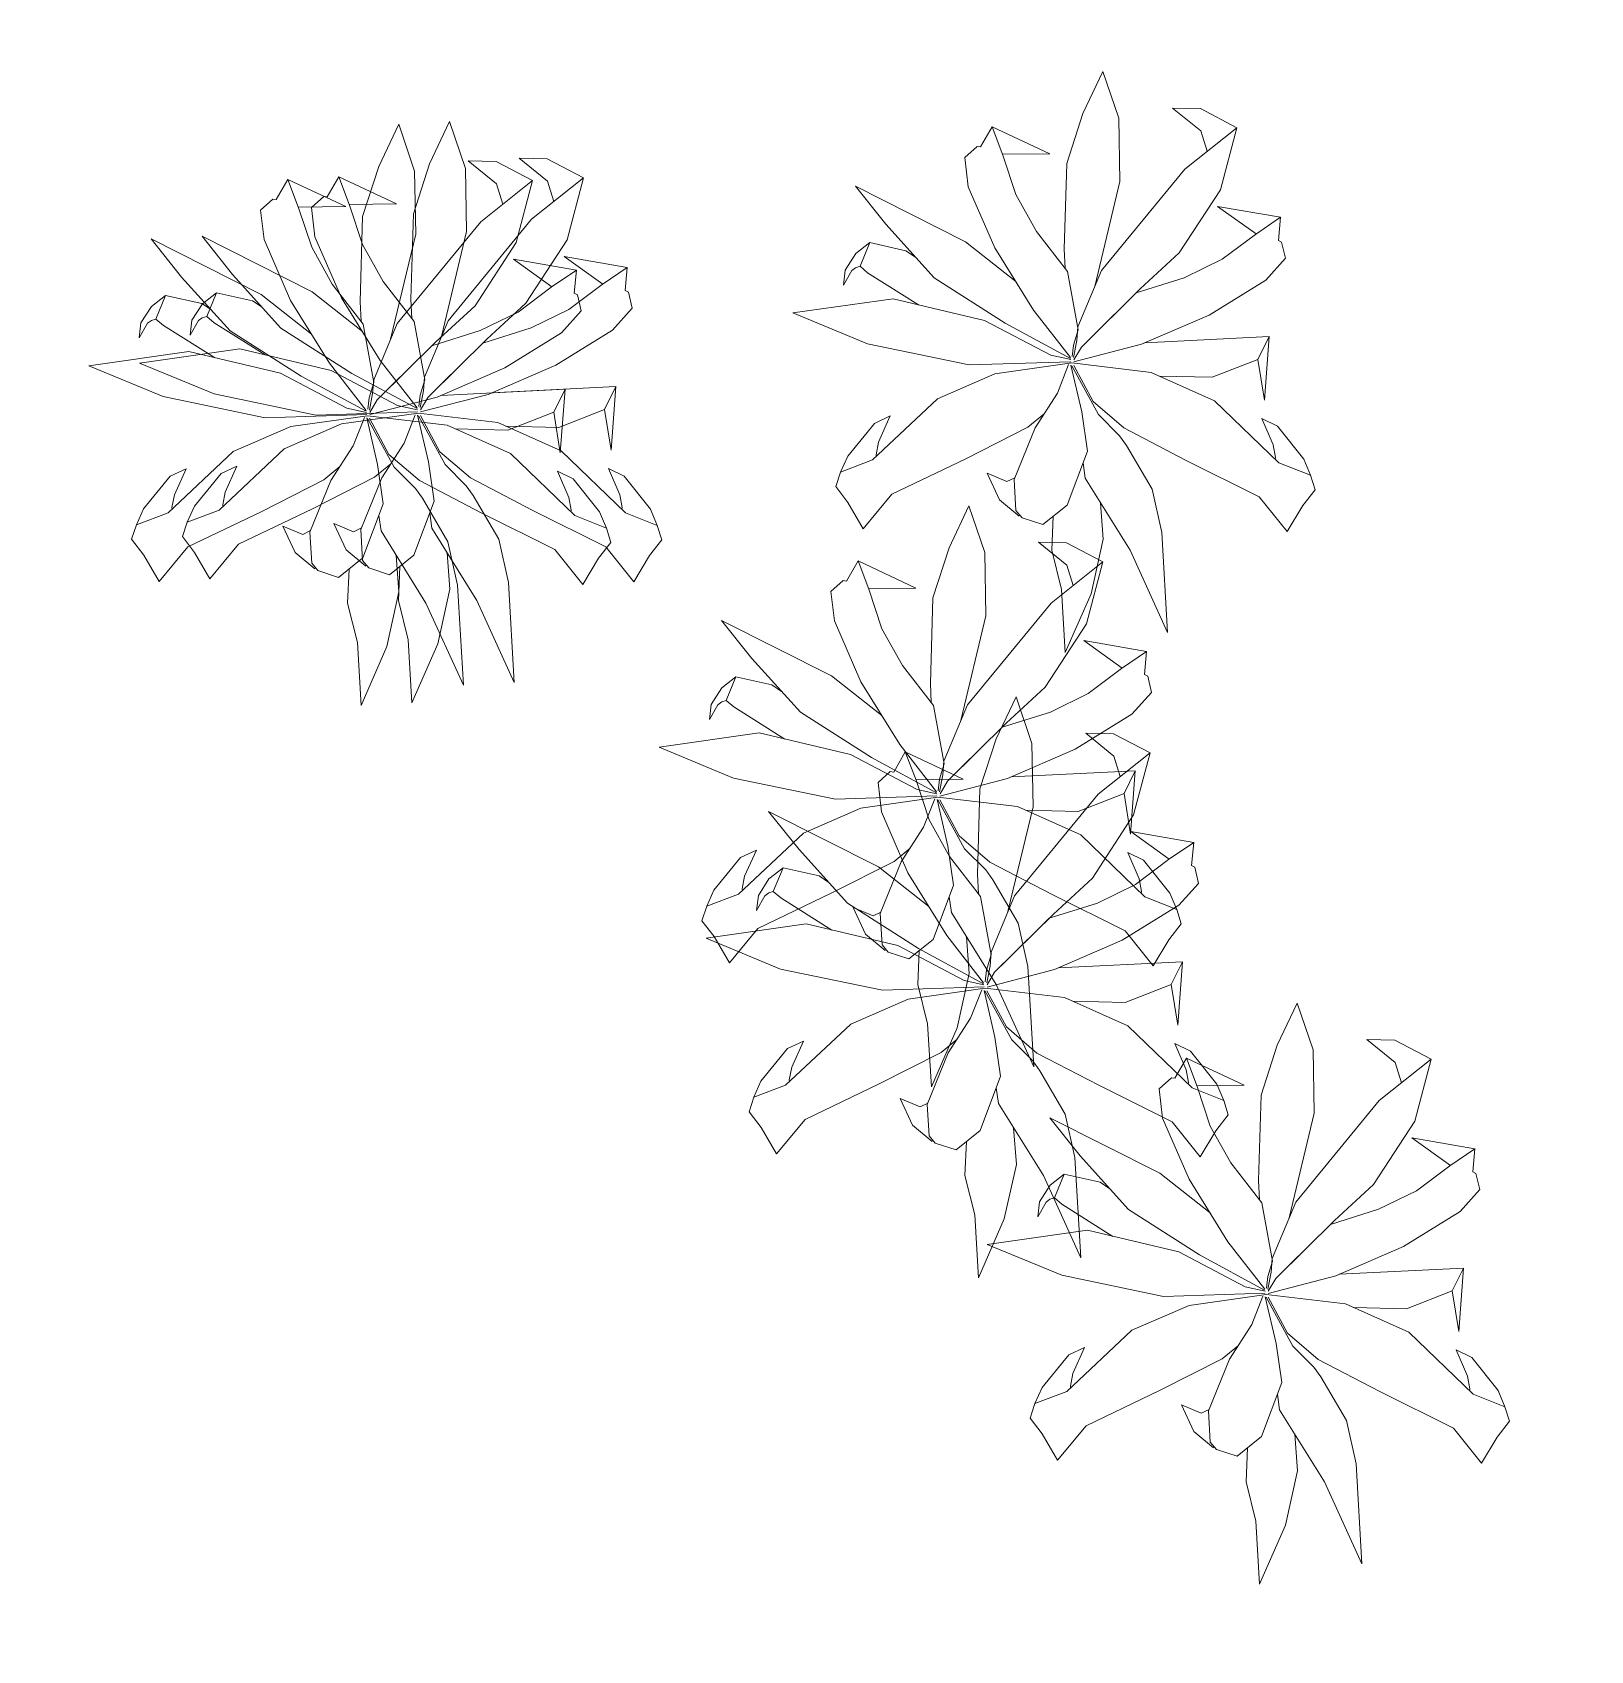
# Model space of a CAD drawing. Header units: metres. Extents: x -2370498 to 1228044, y -644254 to 236701.
# Drawn here: x -71242.8 to -70838.4, y 21519.4 to 21939.3 of the extents above; entities that cross this region are included whole.
import ezdxf

# ---------------------------------------------------------------- set-up
doc = ezdxf.new("R2010")
doc.units = ezdxf.units.M
doc.header["$MEASUREMENT"] = 0
doc.layers.add('fl', color=7, linetype='Continuous', lineweight=9, true_color=0xa3d166)

# ---------------------------------------------------------------- blocks, each defined once
blk = doc.blocks.new('FLOR 2')
for points in [[(214.403, 128.2987), (214.3752, 128.3885), (214.3261, 128.4713), (214.2767, 128.5271), (214.2944, 128.4352), (214.3409, 128.3618), (214.3913, 128.3142), (214.4011, 128.2981)], [(214.4043, 128.2982), (214.3907, 128.3688), (214.3953, 128.4265), (214.4292, 128.5018), (214.4302, 128.5333), (214.4414, 128.5418), (214.459, 128.536), (214.4866, 128.5305), (214.465, 128.4951), (214.4562, 128.4197), (214.4473, 128.3559), (214.4405, 128.3378)], [(214.4302, 128.5333), (214.4183, 128.5223), (214.3978, 128.4891), (214.3961, 128.473), (214.4154, 128.4911), (214.4257, 128.4971), (214.4272, 128.4974)], [(214.2383, 128.4387), (214.2437, 128.4544), (214.255, 128.4686), (214.2676, 128.4746), (214.2573, 128.463), (214.256, 128.4587), (214.2561, 128.4544)], [(214.2648, 128.4031), (214.2562, 128.4096), (214.2383, 128.4387), (214.2561, 128.4544), (214.264, 128.4497), (214.3074, 128.4148)], [(214.4, 128.2982), (214.3496, 128.3445), (214.2886, 128.393), (214.2271, 128.4192), (214.1846, 128.4344), (214.2663, 128.3549), (214.3161, 128.3228)], [(214.5225, 128.3905), (214.5023, 128.4028), (214.4753, 128.4055), (214.4886, 128.3907), (214.4877, 128.3827)], [(214.406, 128.2997), (214.4501, 128.3042), (214.4861, 128.3111), (214.5273, 128.3451), (214.537, 128.3722), (214.5249, 128.3883), (214.5166, 128.3915), (214.4888, 128.3837), (214.45, 128.3498), (214.4263, 128.3199), (214.4048, 128.3015)], [(214.5352, 128.3152), (214.5679, 128.3238), (214.612, 128.3508), (214.6557, 128.3911), (214.5995, 128.3754), (214.5621, 128.3721), (214.5328, 128.3606)], [(214.3993, 128.2978), (214.3468, 128.3158), (214.2804, 128.331), (214.219, 128.3358), (214.1924, 128.33), (214.1864, 128.316), (214.1878, 128.3131), (214.1737, 128.2969), (214.2017, 128.296), (214.2402, 128.2965), (214.2786, 128.2896), (214.3229, 128.2746), (214.3772, 128.2828), (214.3891, 128.2915), (214.3988, 128.296)], [(214.4067, 128.2991), (214.4575, 128.2904), (214.4824, 128.2783), (214.493, 128.2751), (214.5388, 128.2659), (214.5796, 128.2706), (214.6689, 128.2955), (214.5857, 128.3035), (214.5092, 128.3211), (214.495, 128.3184)], [(214.1737, 128.2969), (214.2148, 128.2545), (214.201, 128.296)], [(214.3933, 128.285), (214.3602, 128.2162), (214.3404, 128.1712), (214.2975, 128.1162), (214.2482, 128.0831), (214.2688, 128.141), (214.3325, 128.2446), (214.3747, 128.2821), (214.3863, 128.2871), (214.4001, 128.2951)], [(214.404, 128.2961), (214.4089, 128.2317), (214.4037, 128.1637), (214.3902, 128.1037), (214.3769, 128.0799), (214.3617, 128.0783), (214.3593, 128.0806), (214.3397, 128.0718), (214.3471, 128.0989), (214.3589, 128.1355), (214.3637, 128.1742), (214.3624, 128.221), (214.3863, 128.2705), (214.3933, 128.285), (214.4022, 128.2954)], [(214.4043, 128.2982), (214.4365, 128.2316), (214.4803, 128.1847), (214.5539, 128.1471), (214.5744, 128.1231), (214.5884, 128.1236), (214.5985, 128.1391), (214.6166, 128.1606), (214.5776, 128.1747), (214.5235, 128.228), (214.4767, 128.2723), (214.4446, 128.2912), (214.4072, 128.2973)], [(214.3443, 128.2552), (214.2601, 128.2016), (214.2044, 128.1836), (214.1588, 128.1834), (214.1896, 128.2135), (214.1896, 128.2135), (214.2285, 128.2427), (214.3025, 128.2706), (214.3197, 128.2756)], [(214.4421, 128.2257), (214.4591, 128.1798), (214.4572, 128.1343), (214.4947, 128.1408), (214.4406, 128.1176), (214.4572, 128.1343), (214.4406, 128.1176), (214.4086, 128.2282)], [(214.5744, 128.1231), (214.5582, 128.1242), (214.5214, 128.1374), (214.51, 128.1488), (214.5364, 128.1468), (214.5482, 128.1486), (214.5496, 128.1493)], [(214.2482, 128.0831), (214.2206, 128.1092), (214.2117, 128.1335), (214.2402, 128.1156), (214.2599, 128.1162)], [(214.3397, 128.0718), (214.3113, 128.1236), (214.3469, 128.0982)]]:
    blk.add_lwpolyline(points)

msp = doc.modelspace()

# ---------------------------------------------------------------- block references
at = {"layer": 'fl', "color": 65, "true_color": 0x7da45b, "xscale": -280.5484827690335, "yscale": 280.5484827690435, "zscale": 280.5484827690366, "rotation": 108.9780678550718}
for p in [(-56497.11638, 90440.16004), (-56679.87388, 90426.46872), (-56666.67087, 90427.16074), (-56531.86886, 90327.492), (-56519.65165, 90277.93067), (-56446.68456, 90198.45162)]:
    msp.add_blockref('FLOR 2', p, dxfattribs=at)

doc.saveas('drawing.dxf')
